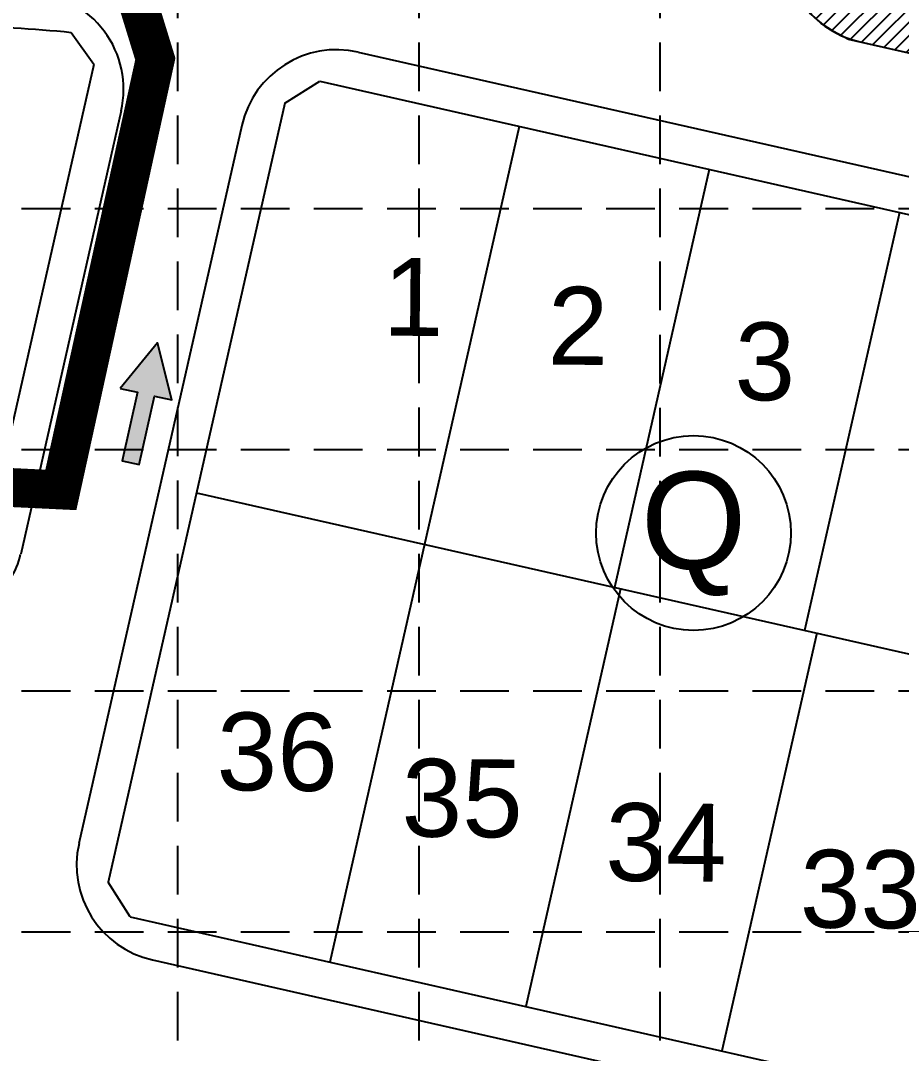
# Model space of a CAD drawing. Header units: feet. Extents: x 9681 to 12164, y 9191 to 13159.
# Drawn here: x 10758.5 to 10984.5, y 11824.7 to 12089.9 of the extents above; entities that cross this region are included whole.
import ezdxf
from ezdxf.enums import TextEntityAlignment as Align

# ---------------------------------------------------------------- set-up
doc = ezdxf.new("R2010")
doc.units = ezdxf.units.FT
doc.header["$MEASUREMENT"] = 0
doc.linetypes.add('DASHED', pattern=[0.75, 0.5, -0.25])
for name, color, linetype in [('1BLKNO', 15, 'Continuous'), ('1LOT', 15, 'Continuous'), ('1LTNO', 15, 'Continuous'), ('1PHASELINE', 2, 'Continuous'), ('1PVMT', 15, 'Continuous'), ('1ROW', 15, 'Continuous'), ('ARROW', 7, 'Continuous'), ('GRID', 254, 'DASHED'), ('SODDED LOT', 2, 'Continuous')]:
    doc.layers.add(name, color=color, linetype=linetype)
doc.styles.get("Standard").update_dxf_attribs({"font": 'ARIAL.TTF'})

# ---------------------------------------------------------------- blocks, each defined once
blk = doc.blocks.new('arrow')
blk.add_lwpolyline([(-67.01, -25.36), (-59.33, -25.42), (-59.57, -56.14), (-51.89, -56.2), (-51.65, -25.48), (-43.97, -25.54), (-55.3, -2.41), (-67.01, -25.36)], close=True)
at = {"color": 254}
for points in [[(-43.97, -25.54), (-67.01, -25.36), (-55.3, -2.41), (-67.01, -25.36)], [(-59.57, -56.14), (-51.89, -56.2), (-59.33, -25.42), (-51.65, -25.48)]]:
    blk.add_solid(points, dxfattribs=at)

msp = doc.modelspace()

# ---------------------------------------------------------------- hatches: boundary and pattern name
at = {"layer": 'SODDED LOT'}
h = msp.add_hatch(dxfattribs=at)
h.set_pattern_fill('ANSI31', color=256, scale=20, style=0)
h.paths.add_polyline_path([(11163.9, 12041.34), (10970.88, 12085.06), (10967.02, 12087.13), (10963.91, 12089.14), (10961.39, 12091.5), (10959.26, 12094), (10957.38, 12096.99), (10955.89, 12100.27), (10954.88, 12103.87), (10954.49, 12107.23), (10954.49, 12110.82), (10954.77, 12112.69), (10955.04, 12114.38), (10958.67, 12130.38), (10967.61, 12169.18), (10997.04, 12299.98), (10997.86, 12302.09), (10999.66, 12305.94), (11001.33, 12308.36), (11003.75, 12311.02), (11006.28, 12313.27), (11009.57, 12315.24), (11012.72, 12316.66), (11016.43, 12317.66), (11019.58, 12318.08), (11023.35, 12318.05), (11069.78, 12307.73), (11118.71, 12296.57), (11214.66, 12274.97), (11219.91, 12273.8), (11193.63, 12157.12), (11189.84, 12158.01)])

# ---------------------------------------------------------------- linework, layer by layer
at = {"layer": '1BLKNO', "color": 7, "linetype": 'Continuous'}
msp.add_circle((10931.13, 11958.33), 25, dxfattribs=at)
at = {"layer": '1LOT', "color": 7, "linetype": 'Continuous'}
for p, q in [((10886.42, 12062.71), (10837.8, 11848.15)), ((10935.18, 12051.66), (10910.87, 11944.38)), ((10983.95, 12040.61), (10959.64, 11933.33)), ((10803.59, 11968.69), (11518.33, 11806.74)), ((10912.43, 11944.03), (10888.12, 11836.75)), ((10962.74, 11932.63), (10938.43, 11825.35))]:
    msp.add_line(p, q, dxfattribs=at)
at = {"layer": '1PHASELINE', "color": 7, "linetype": 'Continuous', "const_width": 10}
msp.add_lwpolyline([(10648.3, 11547.29, 0.061749), (10671.26, 11610.94), (10693.62, 11709.61), (10669.86, 11725.69), (10611.84, 11791.56), (10584.15, 11814.29), (10591.79, 11977.89), (10768.79, 11969.4), (10793.03, 12080.04), (10779.76, 12123.13, 17.57969), (10779.76, 12123.13), (10709.2, 12123.22), (10709.14, 12266.94), (10936.41, 12215.44), (10959.06, 12315.41), (10953.4, 12324.38), (10931.24, 12329.4), (10942.29, 12378.16), (10964.45, 12373.14), (10973.42, 12378.8), (11018.72, 12578.73), (11013.07, 12587.7)], format="xyb", dxfattribs=at)
at = {"layer": '1PVMT', "color": 7, "linetype": 'Continuous'}
for p, q in [((10973.88, 12084.42), (11550.06, 11953.86)), ((10845.12, 12081.81), (11543.21, 11923.63)), ((10784.27, 12066.7), (10758.48, 11952.86)), ((10815.21, 12062.95), (10773.44, 11878.63)), ((10792.3, 11848.72), (11491.92, 11690.19))]:
    msp.add_line(p, q, dxfattribs=at)
for centre, radius, start, end in [((10979.4, 12108.8), 25, 167.2329, 257.2329), ((10759.89, 12072.23), 25, 347.2329, 86.2117), ((10839.59, 12057.43), 25, 77.2329, 167.2329), ((10738.97, 11957.28), 20, 307.3123, 347.2329), ((10797.83, 11873.1), 25, 167.2329, 257.2329)]:
    msp.add_arc(centre, radius, start, end, dxfattribs=at)
at = {"layer": '1ROW', "color": 7, "linetype": 'Continuous'}
for p, q in [((10777.23, 12078.6), (10771.44, 12086.79)), ((10777.23, 12078.6), (10748.37, 11951.24)), ((10826.24, 12068.66), (10835.22, 12074.31)), ((10835.22, 12074.31), (11541.11, 11914.36)), ((10826.24, 12068.66), (10780.94, 11868.72)), ((10786.6, 11859.75), (10780.94, 11868.72)), ((10786.6, 11859.75), (11494.02, 11699.46))]:
    msp.add_line(p, q, dxfattribs=at)
msp.add_arc((10742.75, 11813.29), 275, 84.0115, 90.154, dxfattribs=at)
at = {"layer": 'GRID', "color": 253, "linetype": 'DASHED', "ltscale": 25}
for p, q in [((10798.77, 9503.03), (10798.77, 13094.21)), ((10860.69, 9503.02), (10860.69, 13094.21)), ((10922.6, 9503.01), (10922.6, 13094.21)), ((9746.23, 12041.67), (12098.98, 12041.67)), ((9746.23, 11979.75), (12098.98, 11979.75)), ((9746.23, 11917.84), (12098.98, 11917.84)), ((9746.23, 11855.92), (12098.98, 11855.92))]:
    msp.add_line(p, q, dxfattribs=at)
at = {"layer": 'SODDED LOT'}
msp.add_lwpolyline([(11163.9, 12041.34), (10970.88, 12085.06), (10967.02, 12087.13), (10963.91, 12089.14), (10961.39, 12091.5), (10959.26, 12094), (10957.38, 12096.99), (10955.89, 12100.27), (10954.88, 12103.87), (10954.49, 12107.23), (10954.49, 12110.82), (10954.77, 12112.69), (10955.04, 12114.38), (10958.67, 12130.38), (10967.61, 12169.18), (10997.04, 12299.98)], dxfattribs=at)

# ---------------------------------------------------------------- block references
at = {"layer": 'ARROW', "xscale": 0.5866666666625016, "yscale": 0.5866666666623798, "zscale": 0.5866666666666667, "rotation": 347.8715248163172}
msp.add_blockref('arrow', (10825.61, 12001.75), dxfattribs=at)

# ---------------------------------------------------------------- texts
at = {"layer": '1BLKNO', "color": 7, "linetype": 'Continuous'}
msp.add_text('Q', height=25, rotation=359.4885, dxfattribs=at).set_placement((10931.13, 11958.33), align=Align.MIDDLE)
at = {"layer": '1LTNO', "color": 7, "linetype": 'Continuous'}
for s, p in [('1', (10859.21, 12018.96)), ('2', (10901.5, 12011.68)), ('3', (10949.46, 12002.41)), ('36', (10824.33, 11902.19)), ('35', (10871.8, 11890.28)), ('34', (10924.07, 11878.91)), ('33', (10973.99, 11866.92))]:
    msp.add_text(s, height=20, rotation=359.4885, dxfattribs=at).set_placement(p, align=Align.MIDDLE)

doc.saveas('drawing.dxf')
